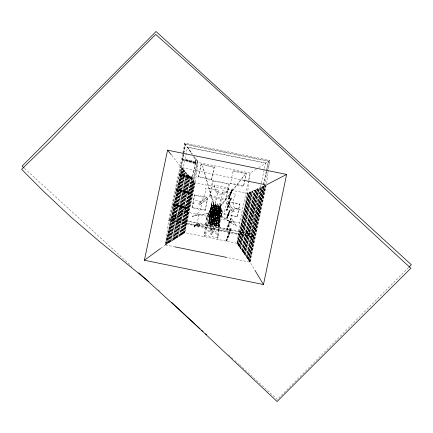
<?xml version="1.0" encoding="UTF-8"?>
<svg xmlns="http://www.w3.org/2000/svg" width="433" height="433" viewBox="0 0 433 433"><rect width="100%" height="100%" fill="white"/><g stroke="black" fill="none" stroke-linecap="round" stroke-linejoin="round"><path stroke-width="0.32" stroke-dasharray="2.17 1.62" d="M204.603 233.203L204.214 233.062L204.603 233.203L209.805 220.749L210.882 234.486L211.732 234.654L218.254 222.47L218.01 235.936L218.411 236.017L218.573 222.535L209.22 220.63M205.21 228.646L204.82 228.51L205.21 228.646L210.416 216.191L211.493 229.928L212.338 230.102L218.865 217.913L218.616 231.379L219.017 231.46L219.185 217.978L209.832 216.072M205.848 223.872L205.459 223.731L205.848 223.872L211.05 211.418L212.127 225.155L212.976 225.322L219.499 213.139L219.255 226.605L219.655 226.686L219.812 213.263L220.213 211.342L210.86 209.431L210.46 211.358L219.812 213.263M219.655 226.686L219.818 213.204L210.47 211.299M206.059 219.228L211.331 206.85L206.065 219.174L206.46 219.315L211.661 206.855L212.738 220.592L213.583 220.765L220.11 208.582L219.867 222.042L220.262 222.124L220.429 208.646L211.077 206.736M210.211 212.359C209.28 220.451 222.843 220.559 222.151 212.419C223.076 204.327 209.512 204.219 210.211 212.359C210.844 205.053 222.973 206.433 221.977 213.691M218.427 213.29C218.838 210.151 213.458 210 213.756 213.177C214.016 216.294 219.017 215.596 218.53 212.506L222.151 212.419C221.512 219.731 209.383 218.346 210.378 211.088L213.87 211.975C213.474 214.849 218.275 215.401 218.53 212.506C218.925 209.632 214.119 209.079 213.87 211.975M216.229 209.994L216.343 206.086L216.175 207.358M165.687 244.661L181.849 167.907M166.023 244.45L182.087 168.128L195.24 182.807L197.962 162.413L193.838 156.454M266.349 171.246L252.553 236.808L169.731 219.926L185.66 144.129L268.476 161.011L266.49 170.586M166.683 244.06L182.553 168.643M167.014 243.849L182.786 168.93M167.349 243.6L183.024 169.151M165.357 244.878L170.667 241.511L185.351 171.749M168.015 243.173L183.489 169.666M168.35 242.962L183.716 169.958M168.675 242.783L183.955 170.174M169.005 242.572L184.187 170.467M169.341 242.361L184.426 170.689M193.876 156.324L196.106 159.566L195.943 160.795L185.367 211.023L185.535 209.794L172.615 218.118L250.631 234.026L265.564 163.041L187.549 147.133L172.615 218.118L185.367 211.023L186.791 211.309L197.367 161.081L197.502 160.058L196.079 159.766M169.671 242.144L184.658 170.943M170.007 241.901L184.886 171.235M170.342 241.684L185.118 171.495M170.667 241.511L172.556 240.385L186.677 173.308M171.008 241.262L185.589 171.971M243.828 180.334L181.616 167.652L183.538 153.25M183.624 152.6L184.902 143.031L269.618 160.297L268.341 169.866M172.226 240.602L186.444 173.054M182.087 168.128L181.622 167.614L165.352 244.91L161.054 248.06M172.556 240.385L173.552 239.752L187.375 174.077M169.731 219.926L185.66 144.129M172.891 240.142L186.915 173.53M173.227 239.925L187.148 173.785M173.552 239.752L175.879 238.264L189.015 175.836M173.893 239.503L187.608 174.331M183.251 169.444L167.679 243.422M174.218 239.325L187.852 174.553M174.548 239.113L188.084 174.808M174.883 238.902L188.317 175.067M175.219 238.653L188.55 175.322M175.554 238.437L188.777 175.614M175.879 238.264L177.871 236.986L190.417 177.373M176.215 238.015L189.253 176.09M176.545 237.836L189.486 176.345M176.875 237.625L189.714 176.637M177.211 237.414L189.946 176.897M177.546 237.165L190.184 177.113M177.871 236.986L180.756 235.227L192.436 179.733M179.1 236.256L191.272 178.456M179.43 236.077L191.51 178.672M179.76 235.866L191.743 178.932M180.096 235.655L196.106 159.566M180.431 235.406L192.203 179.479M180.756 235.227L183.083 233.739L194.076 181.492M181.097 234.978L192.674 179.955M181.427 234.767L192.912 180.209M181.757 234.556L197.502 160.058M182.087 234.377L193.378 180.723M185.595 207.786L185.465 208.76L176.112 205.854L185.595 207.786L185.779 206.92L176.296 204.988L185.649 207.9L185.779 206.92M182.417 234.166L193.605 181.016M182.758 233.917L193.843 181.238M183.083 233.739L184.745 232.678L236.943 243.281L250.074 262.144L254.539 269.635M188.75 192.782L188.62 193.757L179.273 190.85L188.75 192.782L188.934 191.916L179.451 189.984L188.804 192.891L188.934 191.916M183.419 233.49L194.314 181.746M183.754 233.279L194.541 182.039M186.791 211.309L186.926 210.286L185.508 209.994M184.079 233.1L194.78 182.261M184.415 232.889L195.012 182.515M191.787 178.732L192.095 176.891L182.618 174.959L191.965 177.866L191.787 178.732L182.434 175.825L191.916 177.757M191.965 177.866L192.095 176.891M194.985 163.517L195.299 161.677L185.817 159.745L185.638 160.611L194.985 163.517L195.299 161.677M192.019 207.737L194.72 194.731L206.887 197.21L207.51 199.099L205.128 210.411L192.019 207.737L194.72 194.731M198.46 177.151L201.161 164.145L214.27 166.813L214.205 167.3L211.569 179.825L198.46 177.151L201.161 164.145M197.351 213.48L191.916 217.317M196.506 225.799L196.609 225.036L198.861 226.394L198.758 227.157L196.506 225.799L196.771 224.251L199.386 223.893L198.758 227.157M196.771 224.251L196.669 225.014L199.283 224.657M195.456 200.263L199.862 201.551L202.352 200.068L205.567 192.149L205.21 188.209L218.952 189.833C217.988 192.831 216.181 195.586 216.911 198.953C214.79 202.265 214.01 206.546 214.459 210.443L215.84 212.181L222.243 217.588L216.792 215.212L202.714 166.326L215.851 212.067C212.484 215.937 210.519 221.198 211.261 226.378L196.582 224.505L198.438 217.702L198.352 214.914L197.416 213.388L199.083 212.246L201.464 206.622L201.708 203.58L199.878 201.448M197.183 224.191L198.893 223.964M205.128 210.411L207.575 198.617L199.456 204.939L198.769 203.537L206.887 197.21L206.822 197.692L198.769 203.537M211.569 179.825L214.27 166.813M204.349 235.135L204.154 236.597A6.95 6.647 7.6 0 1 212.332 231.482A6.95 6.647 7.6 0 1 217.767 239.373L217.961 237.912A6.95 6.647 7.6 0 0 212.527 230.02A6.95 6.647 7.6 0 0 204.349 235.135L217.961 237.912M218.508 224.121L209.117 222.405L211.872 201.854L208.76 224.083L211.52 203.532M209.48 220.743L204.203 233.122M210.086 216.186L204.814 228.564M210.725 211.412L205.448 223.791M210.833 210.373L211.001 209.096L214.113 211.19L214.01 211.975M211.661 206.855L206.46 219.315M211.423 209.496L211.591 208.224L214.346 210.844M210.119 220.873L211.309 234.572L217.929 222.465M210.725 216.316L211.916 230.015L218.535 217.907M210.763 215.423L210.931 214.151L214.086 213.188M211.364 211.542L212.554 225.241L219.174 213.133M211.97 206.979L213.16 220.678L219.78 208.571M214.844 185.264L214.649 186.726A6.95 6.647 7.6 0 0 220.088 194.623A6.95 6.647 7.6 0 0 228.267 189.502L228.462 188.041L214.844 185.264A6.95 6.647 7.6 0 0 220.283 193.161A6.95 6.647 7.6 0 0 228.462 188.041M211.185 216.099L211.353 214.828M212.17 208.744L212.338 207.467L214.644 210.546M211.326 216.327L211.493 215.055L214.308 213.545L214.205 214.335M210.811 224.299L213.355 203.905M213.669 202.417L211.12 222.811L213.88 202.265M210.768 224.489L213.707 202.227M212.046 217.117L212.219 215.845L214.595 213.859L214.492 214.649M214.032 207.688L214.2 206.417L215.385 210.129L215.277 210.914M212.912 217.767L213.079 216.495L214.936 214.119L214.833 214.903M210.882 234.486L211.732 234.654M211.493 229.928L212.338 230.102M212.127 225.155L212.982 225.268M212.738 220.592L213.583 220.765M213.756 213.177L213.956 211.569L210.595 210.065M213.832 213.588L213.934 212.798L210.552 213.166M212.435 224.83L215.19 204.279L212.473 224.64M215.542 202.606L212.96 223.19L215.715 202.639M213.88 218.259L214.054 216.982L215.32 214.313L215.217 215.098M214.887 211.088L214.995 210.303L213.22 206.86M215.694 210.811L215.255 206.157M214.925 218.568L215.737 214.438M214.481 225.052L216.987 204.841M217.025 204.657L214.27 225.203M214.443 225.236L217.382 202.98L214.622 223.525M216.63 223.937L219.217 203.353L216.63 223.937L216.484 223.699L216.159 225.247L214.508 224.851L216.17 225.187M214.936 221.658L215.255 220.11L216.917 220.451L216.592 221.994L214.936 221.658L216.603 221.94M215.542 217.101L215.867 215.553L217.523 215.894L217.204 217.442L215.542 217.101L217.209 217.382M215.856 214.784L216.175 213.236L217.831 213.572L217.512 215.12L215.856 214.784L217.518 215.06M216.181 212.327L216.5 210.779L218.162 211.12L217.837 212.663L216.181 212.327L217.848 212.608M216.462 210.221L216.781 208.674L218.432 209.074L218.118 210.562L216.462 210.221L218.129 210.503M216.792 207.764L217.112 206.222L218.768 206.557L218.449 208.105L216.792 207.764L218.454 208.046M216.062 215.271L216.17 214.487L216.013 218.692M217.263 207.483L217.431 206.211L216.662 210.043M216.971 210.952L218.476 206.519L218.308 207.797M216.495 215.244L216.597 214.459L217.274 217.35L217.101 218.622M217.355 211.147L219.45 207.012L219.277 208.284M216.911 215.141L217.014 214.351L218.324 217.09L218.156 218.362M217.696 211.407L217.804 210.622L220.31 207.661L220.143 208.933M217.301 214.963L217.404 214.178L219.309 216.646M216.316 225.425L218.865 205.031M216.917 220.451L215.25 220.17M217.523 215.894L215.856 215.612M217.647 214.725L217.756 213.94L220.191 216.035L220.024 217.312M217.831 213.572L216.164 213.296M218.162 211.12L216.495 210.839M218.768 206.557L217.101 206.276M216.278 225.615L219.217 203.353M218.178 214.075L218.281 213.29L221.523 214.405L221.355 215.683M218.356 212.468L218.465 211.683L221.977 210.341L221.81 211.613M218.34 213.696L218.535 212.089L222.161 211.374L221.994 212.646M217.945 225.95L220.7 205.404L217.983 225.766M221.052 203.726L218.465 224.31L221.225 203.759M220.868 209.729L221.036 208.452L218.091 210.936M218.01 235.936L218.416 235.958M218.616 231.379L219.017 231.46M219.255 226.605L219.661 226.627M219.867 222.042L220.262 222.124M221.425 210.627L221.599 209.356L218.313 211.293M220.765 216.554L220.938 215.282L218.048 213.637M221.761 214.714L221.934 213.442L218.443 212.912M224.007 214.259L224.072 213.778L237.181 216.446L237.116 216.933L224.007 214.259L226.486 202.325L227.801 201.475L239.817 203.921L237.116 216.933M234.156 211.25L227.736 201.957L227.801 201.475L234.156 211.25L232.84 212.1L226.421 202.806L226.486 202.325L232.84 212.1M230.448 183.673L230.513 183.191L243.622 185.86L243.557 186.347L230.448 183.673L233.149 170.667L246.258 173.335L243.557 186.347M233.149 170.667L233.084 171.149L246.193 173.817M236.635 226.345L232.808 220.706M235.319 208.776L240.207 209.388L235.298 208.587M237.16 243.644L247.763 193.27M237.392 243.931L248.087 193.129L266.338 184.886L250.068 262.181L227.569 257.592M237.841 244.585L248.726 192.874M238.058 244.948L249.056 192.696M238.285 245.273L249.37 192.593M238.507 245.598L249.7 192.414M238.735 245.89L250.025 192.268M238.962 246.215L250.344 192.128M239.406 246.902L250.994 191.841M239.628 247.227L251.313 191.7M239.86 247.519L251.633 191.592M240.304 248.174L252.282 191.272M240.526 248.531L252.601 191.164M248.082 193.161L247.432 193.448L195.245 182.775L184.745 232.678L187.467 212.278L197.962 162.413L250.155 173.054L256.433 169.065M248.401 193.021L237.609 244.293M241.603 249.938L254.144 190.363M241.825 250.269L254.463 190.217M242.047 250.626L254.783 190.109M242.269 250.956L255.113 189.935M242.496 251.281L255.432 189.827M242.724 251.573L255.751 189.681M250.664 192.019L239.178 246.577M243.173 252.222L256.401 189.362M243.395 252.547L256.726 189.221M243.617 252.91L257.05 189.075M251.957 191.451L240.077 247.882M244.071 253.527L257.689 188.826M244.293 253.852L258.014 188.685M244.515 254.214L258.339 188.507M252.926 191.023L240.748 248.856M244.737 254.539L258.658 188.398M244.959 254.869L258.983 188.258M245.192 255.156L259.313 188.079M246.258 256.634L260.845 187.31M246.48 256.964L261.169 187.17M246.713 257.251L261.489 187.061M247.156 257.906L262.138 186.737M247.378 258.268L262.458 186.634M250.631 234.026L172.632 217.994M247.6 258.593L262.782 186.455M247.833 258.885L263.345 185.4M248.055 259.21L263.432 186.168M257.37 188.967L243.839 253.235M248.282 259.535L263.751 186.028M248.499 259.897L264.07 185.919M248.726 260.222L264.401 185.741M248.948 260.547L264.72 185.633M252.553 236.808L252.596 236.456L169.774 219.574M249.403 261.164L265.369 185.313M249.625 261.494L265.689 185.172M259.627 187.971L245.408 255.519M249.846 261.851L266.014 185.026M250.068 262.181L253.354 237.56L168.637 220.289L165.352 244.91L173.958 246.664M258.441 208.82L258.49 208.473M261.813 186.915L246.929 257.613M265.564 163.041L187.527 147.263L191.738 154.029M265.039 185.492L249.175 260.877M266.512 183.581L268.254 170.521M184.902 143.031L168.583 220.716L187.467 212.278L239.66 222.919L253.3 237.988L267.334 171.289M198.861 226.394L199.386 223.893M209.226 196.782L212.657 180.496L229.425 183.911L225.999 200.203L209.226 196.782L210.194 195.786L213.312 180.967L212.657 180.496M210.741 209.253L211.142 207.331L220.494 209.236L220.094 211.158L210.747 209.193M209.496 218.589L209.897 216.662L219.239 218.627M209.713 218.438L210.032 216.89M218.113 225.988L218.535 223.921L209.182 222.015L208.782 223.937L218.135 225.842M208.76 224.083L218.151 225.799M209.318 222.237L208.998 223.785L210.654 224.121L210.979 222.578M212.939 207.889L212.614 209.437L210.958 209.101L211.277 207.553L212.928 207.948M211.688 217.225L211.369 218.773L209.718 218.378M211.548 218.811L211.867 217.263M211.152 222.611L210.833 224.159L212.489 224.5L212.814 222.952M214.773 208.268L214.449 209.81L212.792 209.475L213.112 207.927L214.763 208.322M214.957 207.391L215.277 205.848L216.933 206.184L216.614 207.732L214.957 207.391L216.619 207.672M213.523 217.599L213.204 219.147L211.553 218.752M213.707 216.727L214.032 215.179L215.688 215.52L215.369 217.068L213.707 216.727L215.374 217.009M213.382 219.185L213.702 217.637M212.987 222.984L212.668 224.532L214.324 224.873L214.649 223.325M216.608 208.641L216.284 210.184L214.627 209.848L214.947 208.3L216.597 208.695M215.358 217.972L215.039 219.52L213.388 219.125M215.537 218.01L215.217 219.558L216.873 219.894L217.193 218.351M214.503 224.906L214.822 223.363M218.946 206.595L218.627 208.143L220.283 208.479L220.603 206.931L218.946 206.595L220.597 206.99M213.913 214.627L208.024 214.692L215.84 212.181L217.88 211.136C219.942 207.808 221.046 203.532 220.332 199.651C222.535 196.966 222.037 193.665 222.373 190.531L235.806 194.444L233.847 197.913L233.582 206.438L235.33 208.679L240.207 209.388M217.377 217.474L217.702 215.932L219.358 216.267L219.038 217.815L217.377 217.474L219.044 217.756M217.052 219.932L217.371 218.384M216.657 223.737L216.338 225.279L217.994 225.62L218.313 224.072M220.278 209.388L219.953 210.936L218.297 210.595L218.616 209.047L220.267 209.448M219.482 215.721L219.883 213.794L210.53 211.889L210.135 213.81L219.482 215.721L210.14 213.756M219.028 218.725L218.708 220.273L217.057 219.872M219.244 218.573L218.849 220.494L209.502 218.53M225.999 200.203L225.452 198.899L228.57 184.074L229.425 183.911M237.181 216.446L239.817 203.921M243.622 185.86L246.258 173.335M248.499 180.924L239.66 222.919L236.938 243.314L247.438 193.41L250.155 173.054L248.634 180.269M242.945 251.93L256.082 189.502M263.486 184.739L268.476 161.011M267.415 170.754L269.618 160.297M215.851 212.067L244.656 174.878L215.84 212.181L192.214 216.191L215.851 212.067L234.145 224.857L215.84 212.181L209.042 211.336M232.819 220.608L236.57 226.421M408.487 267.61L277.364 399.432L239.969 365.268M199.456 204.939L207.51 199.099M258.718 167.614L269.559 160.724M212.322 201.735L216.911 198.953M235.33 208.679L232.759 209.913L231.742 212.792L231.671 218.892L232.77 220.592L231.26 221.626L230.047 224.142L229.068 231.125L214.676 227.071C216.852 223.547 217.485 219.271 216.792 215.212M215.796 191.803L218.654 191.251M210.362 212.132L213.864 212.392M185.611 144.476L268.433 161.357M197.367 161.081L195.943 160.795L193.14 156.281M185.638 160.611L195.115 162.543M201.096 164.627L214.205 167.3M264.346 184.512L266.333 184.918M198.525 176.669L211.629 179.343M213.312 180.967L228.57 184.074M210.194 195.786L225.452 198.899M194.655 195.213L206.822 197.692M227.736 201.957L239.752 204.403M211.461 204.933L220.814 206.839M211.602 205.155L213.258 205.491M213.431 205.529L215.093 205.87M215.266 205.902L216.928 206.243M211.293 206.584L212.949 206.925M213.128 206.958L214.784 207.299M218.633 208.084L220.289 208.419M211.131 207.385L220.484 209.296M210.963 209.042L212.625 209.383M212.798 209.415L214.459 209.756M214.633 209.789L216.294 210.129M218.302 210.541L219.964 210.876M210.855 209.491L220.202 211.396M210.99 209.718L212.646 210.054M212.825 210.092L214.481 210.427M214.66 210.465L216.316 210.801M218.329 211.212L219.986 211.548M192.084 207.255L205.193 209.929M210.687 211.147L212.343 211.483M212.522 211.52L214.178 211.856M214.357 211.894L216.013 212.235M218.026 212.641L219.683 212.982M210.525 211.948L219.877 213.853M210.665 212.17L212.322 212.511M212.5 212.543L214.156 212.884M214.335 212.922L215.991 213.258M217.999 213.669L219.661 214.005M210.357 213.604L212.013 213.94M212.192 213.978L213.848 214.313M214.026 214.351L215.683 214.687M217.696 215.098L219.352 215.439M210.216 214.265L219.569 216.175M210.351 214.492L212.013 214.828M212.186 214.865L213.848 215.201M214.021 215.239L215.683 215.574M217.691 215.986L219.347 216.327M210.048 215.921L211.705 216.262M211.883 216.294L213.539 216.635M209.61 218.822L218.957 220.727M209.745 219.049L211.401 219.385M211.58 219.423L213.236 219.758M213.415 219.796L215.071 220.132M217.085 220.543L218.741 220.879M206.065 219.174L206.465 219.255M209.442 220.478L211.098 220.814M211.277 220.852L212.933 221.187M213.112 221.225L214.768 221.566M216.781 221.972L218.438 222.313M209.171 222.075L218.524 223.98M209.312 222.297L210.968 222.632M211.147 222.67L212.803 223.011M212.982 223.044L214.638 223.385M214.817 223.417L216.473 223.758M216.652 223.791L218.308 224.132M209.004 223.726L210.665 224.067M210.839 224.099L212.5 224.44M212.673 224.478L214.335 224.814M216.343 225.225L218.005 225.561M215.84 212.181L222.594 214.102M185.817 159.745L195.169 162.656M222.069 191.949L224.527 193.583M24.557 168.464L131.762 266.409M228.5 354.789L232.986 358.887M234.984 360.711L239.471 364.813M158.462 289.872L159.382 290.738M171.695 155.312L181.616 167.652M220.332 199.651L223.558 204.024M184.842 143.458L192.339 154.289M187.549 147.133L192.382 154.159M166.353 244.239L182.32 168.383L166.353 244.239M172.843 205.08L185.8 208.982L185.963 207.753L172.843 205.08M173.027 204.214L185.979 208.116L186.147 206.887L173.027 204.214M176.004 190.076L188.956 193.979L189.124 192.75L176.004 190.076M176.188 189.21L189.14 193.113L189.302 191.884L176.188 189.21M179.165 175.051L192.122 178.953L192.284 177.725L179.165 175.051M179.349 174.185L192.301 178.087L192.469 176.859L179.349 174.185M182.369 159.837L195.321 163.739L195.489 162.51L182.369 159.837M182.553 158.971L195.505 162.873L195.667 161.644L182.553 158.971M193.15 203.104L193.086 203.618L193.935 203.894L194.006 203.38L193.15 203.104M194.211 225.236L194.092 226.107L195.786 226.697L195.905 225.826L194.211 225.236M194.758 226.34L194.644 227.211L195.353 224.722L194.758 226.34M226.345 209.729L226.232 210.595L230.832 197.794L226.345 209.729M228.386 198.363L228.272 199.234L231.785 189.329L228.386 198.363M227.011 209.15L226.892 210.021L231.498 197.221L227.011 209.15M227.119 209.707L227 210.573L231.606 197.773L227.119 209.707M229.052 197.789L228.938 198.655L232.451 188.75L229.052 197.789M226.638 217.729L226.524 218.6L229.414 210.357L226.638 217.729M229.16 198.341L229.041 199.207L232.559 189.308L229.16 198.341M227.303 217.155L227.19 218.021L230.08 209.778L227.303 217.155M227.412 217.707L227.293 218.573L230.183 210.33L227.412 217.707M226.67 228.797L226.551 229.663L230.345 218.849L226.67 228.797M227.336 228.218L227.217 229.084L231.011 218.27L227.336 228.218M227.439 228.77L227.325 229.642L231.114 218.827L227.439 228.77M226.14 240.185L226.026 241.057L230.589 228.153L226.14 240.185M226.805 239.611L226.692 240.477L231.249 227.574L226.805 239.611M226.914 240.163L226.795 241.029L231.357 228.126L226.914 240.163M211.466 204.874L211.066 206.795L220.419 208.701L220.819 206.779L211.466 204.874M211.607 205.096L211.288 206.644L212.944 206.985L213.263 205.437L211.607 205.096M211.001 209.659L210.676 211.207L212.332 211.542L212.657 209.994L211.001 209.659M210.221 214.211L209.821 216.132L219.174 218.037L219.574 216.116L210.221 214.211M210.671 212.116L210.351 213.658L212.008 213.999L212.327 212.451L210.671 212.116M210.362 214.432L210.037 215.98L211.699 216.316L212.018 214.773L210.362 214.432M209.615 218.762L209.215 220.689L218.568 222.594L218.968 220.673L209.615 218.762M209.751 218.99L209.431 220.538L211.088 220.873L211.412 219.325L209.751 218.99M213.442 205.469L213.123 207.017L214.779 207.358L215.098 205.81L213.442 205.469M212.83 210.032L212.511 211.58L214.167 211.916L214.492 210.368L212.83 210.032M212.506 212.489L212.186 214.037L213.842 214.373L214.162 212.825L212.506 212.489M212.197 214.806L211.872 216.354L213.534 216.689L213.853 215.147L212.197 214.806M211.585 219.363L211.266 220.911L212.922 221.247L213.247 219.699L211.585 219.363M214.665 210.406L214.346 211.954L216.002 212.289L216.327 210.741L214.665 210.406M214.34 212.863L214.021 214.411L215.677 214.746L215.997 213.198L214.34 212.863M213.42 219.737L213.101 221.285L214.757 221.62L215.082 220.072L213.42 219.737M218.335 211.152L218.016 212.7L219.672 213.041L219.996 211.493L218.335 211.152M218.01 213.61L217.691 215.158L219.347 215.493L219.666 213.945L218.01 213.61M217.09 220.484L216.771 222.032L218.427 222.367L218.752 220.825L217.09 220.484"/><path stroke-width="0.65" d="M144.389 260.265L167.56 150.17L286.646 174.445L263.47 284.541L144.389 260.265L160.513 248.455M408.969 267.134L411.35 264.736L156.059 31.501L22.067 166.185L24.059 168.009M266.928 184.61L286.646 174.445M243.828 180.334L264.346 184.512M174.618 246.799L226.903 257.456M148.871 281.694L98.811 240.964L70.362 216.532L42.19 190.033L21.65 169.298L49.611 142.1L90.156 100.342L155.669 34.434C242.188 110.805 325.946 190.163 410.879 268.265C366.253 312.648 321.513 356.911 277.088 401.499L171.625 302.315M138.744 272.79L200.078 328.82M201.572 330.19L203.072 331.554M205.561 333.832L206.557 334.747M167.56 150.17L171.284 154.798M254.88 270.208L263.47 284.541"/></g></svg>
